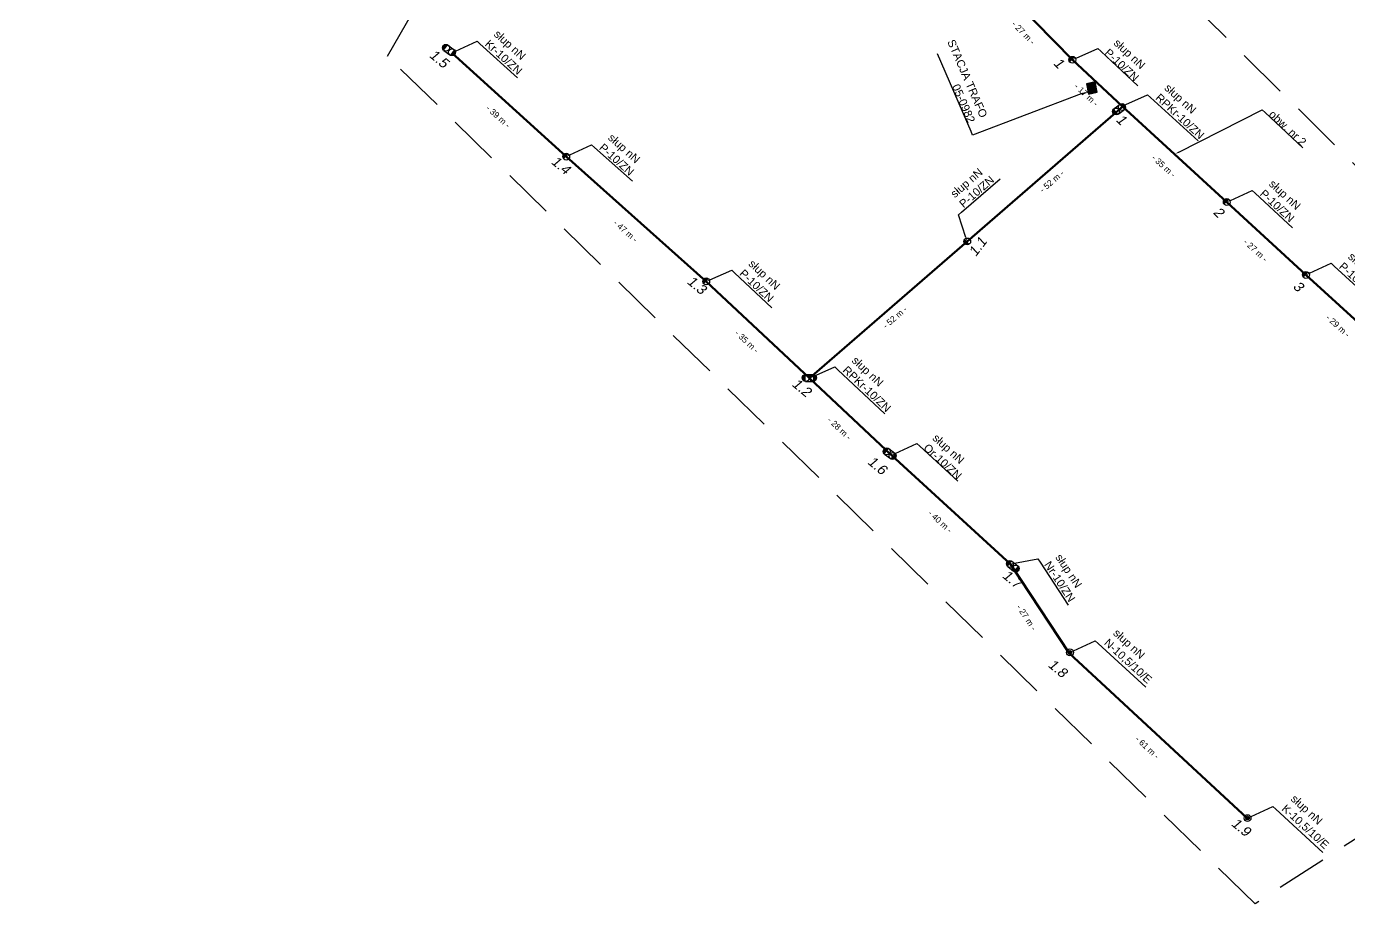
# Model space of a CAD drawing. Header units: millimetres. Extents: x 7530081 to 7533485, y 5764674 to 5768549.
# Drawn here: x 7531351.2 to 7531681.6, y 5766859.5 to 5767082.9 of the extents above; entities that cross this region are included whole.
import ezdxf
from ezdxf import colors
from ezdxf.entities.mleader import LeaderData, LeaderLine
from ezdxf.math import Vec2, Vec3

# ---------------------------------------------------------------- set-up
doc = ezdxf.new("R2010")
doc.units = ezdxf.units.MM
doc.linetypes.add('Celestynow_test|1_3', pattern=[1, 0.5, -0.5])
doc.linetypes.add('DASHED', pattern=[19.05, 12.7, -6.35])
for name, color, linetype, lineweight in [('!SN', 6, 'Celestynow_test|1_3', 70), ('!TELE', 3, 'Continuous', 50), ('!wymiary', 7, 'Continuous', 25), ('_numery', 7, 'Continuous', 40)]:
    doc.layers.add(name, color=color, linetype=linetype, lineweight=lineweight)
for name, color, linetype in [('!trafo', 6, 'DASHED'), ('_arkusze model', 7, 'Continuous'), ('_MM LINIA Sn', 40, 'Continuous'), ('_MM opisy', 7, 'Continuous'), ('_MM slupy', 5, 'Continuous'), ('_mm trafo', 3, 'Continuous')]:
    doc.layers.add(name, color=color, linetype=linetype)
doc.layers.get('_arkusze model').off()
doc.styles.get("Standard").update_dxf_attribs({"font": 'ARIAL.TTF'})
doc.dimstyles.new('opis linie', dxfattribs={"dimtxt": 1.5, "dimasz": 0.18, "dimexe": 0.18, "dimexo": 0.0625, "dimgap": 2.5, "dimtad": 4, "dimdec": 0, "dimzin": 0, "dimdsep": 46, "dimtxsty": 'Standard', "dimcen": 0.09, "dimse1": 1, "dimse2": 1, "dimsd1": 1, "dimsd2": 1, "dimclrt": 256, "dimadec": 0, "dimazin": 0, "dimtfac": 1, "dimtdec": 0, "dimtofl": 0, "dimtmove": 0, "dimatfit": 3, "dimfxl": 1, "dimtfill": 1, "dimtolj": 1, "dimtzin": 0, "dimarcsym": 0})

# ---------------------------------------------------------------- blocks, each defined once
blk = doc.blocks.new('R')
at = {"layer": '_MM slupy', "transparency": 33554687}
h = blk.add_hatch(color=256, dxfattribs=at)
h.dxf.hatch_style = 1
h.paths.add_polyline_path([(-0.93, -0.86), (-0.93, 0.86, 1)])
h = blk.add_hatch(color=256, dxfattribs=at)
h.dxf.hatch_style = 1
h.paths.add_polyline_path([(0.93, 0.86), (0.93, -0.86, 1)])
at = {"layer": '_MM slupy'}
for points in [[(-0.93, 0.86), (0.93, 0.86)], [(-0.93, -0.86), (0.93, -0.86)]]:
    blk.add_lwpolyline(points, dxfattribs=at)
for centre in [(-0.93, 0), (0.93, 0)]:
    blk.add_circle(centre, 0.857, dxfattribs=at)
blk = doc.blocks.new('E')
at = {"layer": '_MM slupy'}
h = blk.add_hatch(color=256, dxfattribs=at)
h.dxf.hatch_style = 1
h.paths.add_polyline_path([(0.27, 0.37, 1), (-0.27, -0.37, 1)])
for radius in [0.857, 0.457]:
    blk.add_circle((0, 0), radius, dxfattribs=at)
blk = doc.blocks.new('*D435')
at = {"layer": '!wymiary', "insert": (7531607.41, 5767044.24), "char_height": 1.5, "attachment_point": 5, "rotation": 40.9389, "bg_fill": 3, "box_fill_scale": 1.1, "bg_fill_color": 9, "bg_fill_true_color": 13158600, "bg_fill_transparency": 0}
blk.add_mtext('\\A1;- 52 m -', dxfattribs=at)
blk = doc.blocks.new('*D436')
at = {"layer": '!wymiary', "insert": (7531568.21, 5767010.25), "char_height": 1.5, "attachment_point": 5, "rotation": 40.9224, "bg_fill": 3, "box_fill_scale": 1.1, "bg_fill_color": 9, "bg_fill_true_color": 13158600, "bg_fill_transparency": 0}
blk.add_mtext('\\A1;- 52 m -', dxfattribs=at)
blk = doc.blocks.new('*D437')
at = {"layer": '!wymiary', "insert": (7531469.08, 5767060.43), "char_height": 1.5, "attachment_point": 5, "rotation": 317.7585, "bg_fill": 3, "box_fill_scale": 1.1, "bg_fill_color": 9, "bg_fill_true_color": 13158600, "bg_fill_transparency": 0}
blk.add_mtext('\\A1;- 39 m -', dxfattribs=at)
blk = doc.blocks.new('*D438')
at = {"layer": '!wymiary', "insert": (7531500.91, 5767031.84), "char_height": 1.5, "attachment_point": 5, "rotation": 318.2873, "bg_fill": 3, "box_fill_scale": 1.1, "bg_fill_color": 9, "bg_fill_true_color": 13158600, "bg_fill_transparency": 0}
blk.add_mtext('\\A1;- 47 m -', dxfattribs=at)
blk = doc.blocks.new('*D439')
at = {"layer": '!wymiary', "insert": (7531531.21, 5767004.22), "char_height": 1.5, "attachment_point": 5, "rotation": 316.8443, "bg_fill": 3, "box_fill_scale": 1.1, "bg_fill_color": 9, "bg_fill_true_color": 13158600, "bg_fill_transparency": 0}
blk.add_mtext('\\A1;- 35 m -', dxfattribs=at)
blk = doc.blocks.new('*D440')
at = {"layer": '!wymiary', "insert": (7531554.34, 5766982.51), "char_height": 1.5, "attachment_point": 5, "rotation": 316.7833, "bg_fill": 3, "box_fill_scale": 1.1, "bg_fill_color": 9, "bg_fill_true_color": 13158600, "bg_fill_transparency": 0}
blk.add_mtext('\\A1;- 28 m -', dxfattribs=at)
blk = doc.blocks.new('*D441')
at = {"layer": '!wymiary', "insert": (7531579.49916, 5766959.2553), "char_height": 1.5, "attachment_point": 5, "rotation": 317.5790667, "bg_fill": 3, "box_fill_scale": 1.1, "bg_fill_color": 9, "bg_fill_true_color": 13158600, "bg_fill_transparency": 0}
blk.add_mtext('\\A1;- 40 m -', dxfattribs=at)
blk = doc.blocks.new('*D442')
at = {"layer": '!wymiary', "insert": (7531601.09, 5766935.29), "char_height": 1.5, "attachment_point": 5, "rotation": 303.4422, "bg_fill": 3, "box_fill_scale": 1.1, "bg_fill_color": 9, "bg_fill_true_color": 13158600, "bg_fill_transparency": 0}
blk.add_mtext('\\A1;- 27 m -', dxfattribs=at)
blk = doc.blocks.new('*D443')
at = {"layer": '!wymiary', "insert": (7531631.27, 5766902.8), "char_height": 1.5, "attachment_point": 5, "rotation": 317.1282, "bg_fill": 3, "box_fill_scale": 1.1, "bg_fill_color": 9, "bg_fill_true_color": 13158600, "bg_fill_transparency": 0}
blk.add_mtext('\\A1;- 61 m -', dxfattribs=at)
blk = doc.blocks.new('*D474')
at = {"layer": '!wymiary', "insert": (7531600.33, 5767081.37), "char_height": 1.5, "attachment_point": 5, "rotation": 314.4558, "bg_fill": 3, "box_fill_scale": 1.1, "bg_fill_color": 9, "bg_fill_true_color": 13158600, "bg_fill_transparency": 0}
blk.add_mtext('\\A1;- 27 m -', dxfattribs=at)
blk = doc.blocks.new('*D475')
at = {"layer": '!wymiary', "insert": (7531616.05, 5767065.88), "char_height": 1.5, "attachment_point": 5, "rotation": 316.9488, "bg_fill": 3, "box_fill_scale": 1.1, "bg_fill_color": 9, "bg_fill_true_color": 13158600, "bg_fill_transparency": 0}
blk.add_mtext('\\A1;- 17 m -', dxfattribs=at)
blk = doc.blocks.new('*D476')
at = {"layer": '!wymiary', "insert": (7531635.36, 5767048.07), "char_height": 1.5, "attachment_point": 5, "rotation": 317.5402, "bg_fill": 3, "box_fill_scale": 1.1, "bg_fill_color": 9, "bg_fill_true_color": 13158600, "bg_fill_transparency": 0}
blk.add_mtext('\\A1;- 35 m -', dxfattribs=at)
blk = doc.blocks.new('*D477')
at = {"layer": '!wymiary', "insert": (7531658.31, 5767027.03), "char_height": 1.5, "attachment_point": 5, "rotation": 317.3364, "bg_fill": 3, "box_fill_scale": 1.1, "bg_fill_color": 9, "bg_fill_true_color": 13158600, "bg_fill_transparency": 0}
blk.add_mtext('\\A1;- 27 m -', dxfattribs=at)
blk = doc.blocks.new('*D478')
at = {"layer": '!wymiary', "insert": (7531678.91, 5767008.11), "char_height": 1.5, "attachment_point": 5, "rotation": 317.5988, "bg_fill": 3, "box_fill_scale": 1.1, "bg_fill_color": 9, "bg_fill_true_color": 13158600, "bg_fill_transparency": 0}
blk.add_mtext('\\A1;- 29 m -', dxfattribs=at)
blk = doc.blocks.new('ZN')
at = {"layer": '_MM slupy', "transparency": 33554687}
h = blk.add_hatch(color=256, dxfattribs=at)
h.dxf.hatch_style = 1
h.paths.add_polyline_path([(0, -0.86), (0, 0.86, 1)])
at = {"layer": '_MM slupy'}
blk.add_circle((0, 0), 0.857, dxfattribs=at)
blk = doc.blocks.new('trafo')
at = {"layer": '_mm trafo'}
h = blk.add_hatch(color=256, dxfattribs=at)
h.dxf.hatch_style = 1
h.paths.add_polyline_path([(-1.15, 1.02), (-0.52, -1.51), (1.64, -0.96), (1.01, 1.59)])
at = {"layer": '_MM LINIA Sn', "color": 2, "lineweight": 60}
for p, q in [((0.58, 0.02), (-0.43, 0.9)), ((-0.32, -0.23), (0.58, 0.02)), ((0.58, -0.92), (-0.32, -0.23)), ((0.55, -0.72), (0.41, -0.9)), ((0.41, -0.9), (0.58, -0.92)), ((0.58, -0.92), (0.55, -0.72))]:
    blk.add_line(p, q, dxfattribs=at)
at = {"layer": '_mm trafo', "flags": 128}
blk.add_lwpolyline([(-0.52, -1.52), (1.64, -0.96), (0.98, 1.58), (-1.17, 0.99), (-0.52, -1.52)], close=True, dxfattribs=at)

msp = doc.modelspace()

# ---------------------------------------------------------------- linework, layer by layer
at = {"layer": '!TELE'}
msp.add_lwpolyline([(7531326.49, 5767339.07), (7531361.4, 5767309.33), (7531396.98, 5767279.58), (7531433.1, 5767248.34), (7531471.18, 5767216.88), (7531499.44, 5767193.57), (7531519.29, 5767172.62), (7531538.68, 5767151.48), (7531562.84, 5767126.27), (7531580.2, 5767107.47), (7531593.81, 5767093.73), (7531612.56, 5767074.62), (7531625.01, 5767062.99), (7531651.14, 5767039.08), (7531670.91, 5767020.86), (7531692.33, 5767001.3), (7531711.66, 5766983.38), (7531737.55, 5766954.22), (7531772.66, 5766914.44), (7531807.76, 5766876.71), (7531842.34, 5766839.53)], dxfattribs=at)
at = {"layer": '!trafo', "color": 3}
msp.add_lwpolyline([(7531359.21, 5767270.36), (7531391.93, 5767309.53), (7531493.91, 5767217.45), (7531573.04, 5767288.36), (7531596.07, 5767257.51), (7531518.35, 5767199.62), (7531614.79, 5767115.86), (7532146.11, 5766591.33), (7532084.98, 5766546.12), (7531739.21, 5766915.92), (7531658.18, 5766863.73), (7531441.45, 5767075.49), (7531495.29, 5767169.21), (7531403.55, 5767094.13), (7531379.71, 5767119.17), (7531426.38, 5767230.11), (7531359.21, 5767270.36)], dxfattribs=at)

# ---------------------------------------------------------------- block references
at = {"layer": '_MM slupy'}
for p, rotation in [((7531486.07, 5767050.42), 318.287295294598), ((7531651.14, 5767039.08), 317.3363840195332), ((7531586.27, 5767029.23), 40.92236526549082), ((7531670.91, 5767020.86), 317.5987569429941), ((7531521.06, 5767019.24), 316.8443240459563)]:
    msp.add_blockref('ZN', p, dxfattribs=dict(at, rotation=rotation))

# ---------------------------------------------------------------- next in the draw order: leaders
at = {"layer": '_MM opisy'}
ml = msp.add_multileader_mtext('Standard', dxfattribs=at)
ml.set_content('\\pxql;słup nN\\PRPKr-10/ZN', color=256)
ml.set_leader_properties()
ml.build(insert=Vec2(0, 0))
ml.multileader.update_dxf_attribs({"has_text_frame": 1, "text_left_attachment_type": 5, "text_right_attachment_type": 5, "dogleg_length": 1, "arrow_head_size": 1})
ctx = ml.context
ctx.base_point, ctx.char_height, ctx.arrow_head_size, ctx.landing_gap_size, ctx.plane_origin, ctx.plane_x_axis, ctx.plane_y_axis = Vec3(7531632.07, 5767065.21), 2, 1, 1, Vec3(7531625.32, 5767060.78), Vec3(0.737752, -0.675072), Vec3(0.675072, 0.737752)
ctx.left_attachment, ctx.right_attachment = 5, 5
notes = []
notes.append((ctx, [(0, (1, 1, 0), (7531631.33, 5767065.89), (0.737752, -0.675072), 1, [(0, [(7531625.01, 5767062.99), (7531631.33, 5767065.89)], 0, [])])]))
ctx.mtext.insert, ctx.mtext.text_direction, ctx.mtext.rotation, ctx.mtext.flow_direction = Vec3(7531636.73, 5767068.82), Vec3(0.737752, -0.675072), 5.542123, 5
ctx.mtext.has_bg_fill, ctx.mtext.bg_color, ctx.mtext.bg_scale_factor, ctx.mtext.bg_transparency, ctx.mtext.use_window_bg_color = 1, -1023410175, 1, 0, 1
ml = msp.add_multileader_mtext('Standard', dxfattribs=at)
ml.set_content('\\pxql;słup nN\\PP-10/ZN', color=256)
ml.set_leader_properties()
ml.build(insert=Vec2(0, 0))
ml.multileader.update_dxf_attribs({"has_text_frame": 1, "text_left_attachment_type": 5, "text_right_attachment_type": 5, "dogleg_length": 1, "arrow_head_size": 1})
ctx = ml.context
ctx.base_point, ctx.char_height, ctx.arrow_head_size, ctx.landing_gap_size, ctx.plane_origin, ctx.plane_x_axis, ctx.plane_y_axis = Vec3(7531658.21, 5767041.28), 2, 1, 1, Vec3(7531651.44, 5767036.87), Vec3(0.735345, -0.677693), Vec3(0.677693, 0.735345)
ctx.left_attachment, ctx.right_attachment = 5, 5
notes.append((ctx, [(0, (1, 1, 0), (7531657.47, 5767041.95), (0.735345, -0.677693), 1, [(0, [(7531651.14, 5767039.08), (7531657.47, 5767041.95)], 0, [])])]))
ctx.mtext.insert, ctx.mtext.text_direction, ctx.mtext.rotation, ctx.mtext.flow_direction = Vec3(7531662.85, 5767044.84), Vec3(0.735345, -0.677693), 5.538565, 5
ctx.mtext.has_bg_fill, ctx.mtext.bg_color, ctx.mtext.bg_scale_factor, ctx.mtext.bg_transparency, ctx.mtext.use_window_bg_color = 1, -1023410175, 1, 0, 1
ml = msp.add_multileader_mtext('Standard', dxfattribs=at)
ml.set_content('\\pxql;słup nN\\PP-10/ZN', color=256)
ml.set_leader_properties()
ml.build(insert=Vec2(0, 0))
ml.multileader.update_dxf_attribs({"has_text_frame": 1, "text_left_attachment_type": 5, "text_right_attachment_type": 5, "dogleg_length": 1, "arrow_head_size": 1})
ctx = ml.context
ctx.base_point, ctx.char_height, ctx.arrow_head_size, ctx.landing_gap_size, ctx.plane_origin, ctx.plane_x_axis, ctx.plane_y_axis = Vec3(7531677.97, 5767023.09), 2, 1, 1, Vec3(7531671.22, 5767018.65), Vec3(0.738441, -0.674318), Vec3(0.674318, 0.738441)
ctx.left_attachment, ctx.right_attachment = 5, 5
notes.append((ctx, [(0, (1, 1, 0), (7531677.23, 5767023.76), (0.738441, -0.674318), 1, [(0, [(7531670.91, 5767020.86), (7531677.23, 5767023.76)], 0, [])])]))
ctx.mtext.insert, ctx.mtext.text_direction, ctx.mtext.rotation, ctx.mtext.flow_direction = Vec3(7531682.6, 5767026.67), Vec3(0.738441, -0.674318), 5.543144, 5
ctx.mtext.has_bg_fill, ctx.mtext.bg_color, ctx.mtext.bg_scale_factor, ctx.mtext.bg_transparency, ctx.mtext.use_window_bg_color = 1, -1023410175, 1, 0, 1
for ctx, leaders in notes:
    for number, flags, end, landing, length, lines in leaders:
        leader = LeaderData()
        leader.index, (leader.has_last_leader_line, leader.has_dogleg_vector, leader.attachment_direction) = number, flags
        leader.last_leader_point, leader.dogleg_vector, leader.dogleg_length = Vec3(end), Vec3(landing), length
        for number, points, colour, breaks in lines:
            line = LeaderLine()
            line.index, line.vertices, line.color, line.breaks = number, Vec3.list(points), colors.encode_raw_color(colour), breaks
            leader.lines.append(line)
        ctx.leaders.append(leader)

# ---------------------------------------------------------------- next in the draw order: linework, layer by layer
at = {"layer": '!TELE', "color": 5}
for points in [[(7531457.48, 5767076.39), (7531486.07, 5767050.42), (7531521.06, 5767019.24), (7531546.85, 5766995.06), (7531567.33, 5766975.81), (7531597.08, 5766948.63), (7531611.78, 5766926.37), (7531656.21, 5766885.12)], [(7531546.85, 5766995.06), (7531586.27, 5767029.23), (7531625.25, 5767063.05)]]:
    msp.add_lwpolyline(points, dxfattribs=at)

# ---------------------------------------------------------------- next in the draw order: block references
at = {"layer": '!SN', "rotation": 36.09828396812865}
msp.add_blockref('R', (7531624.21, 5767062.26), dxfattribs=at)

# ---------------------------------------------------------------- next in the draw order: dimensions: what is measured, and where the dimension line sits
at = {"layer": '!wymiary'}
dim = msp.add_aligned_dim(p1=(7531593.81, 5767093.73), p2=(7531612.56, 5767074.62), distance=-0.75, dimstyle='opis linie', override={"dimpost": '- <> m -'}, dxfattribs=at)
dim.commit()
dim.dimension.update_dxf_attribs({"geometry": '*D474', "text_midpoint": (7531600.33, 5767081.37)})

# ---------------------------------------------------------------- next in the draw order: leaders
at = {"layer": '_MM opisy'}
ml = msp.add_multileader_mtext('Standard', dxfattribs=at)
ml.set_content('\\pxql;słup nN\\PKr-10/ZN', color=256)
ml.set_leader_properties()
ml.build(insert=Vec2(0, 0))
ml.multileader.update_dxf_attribs({"has_text_frame": 1, "text_left_attachment_type": 5, "text_right_attachment_type": 5, "dogleg_length": 1, "arrow_head_size": 1})
ctx = ml.context
ctx.base_point, ctx.char_height, ctx.arrow_head_size, ctx.landing_gap_size, ctx.plane_origin, ctx.plane_x_axis, ctx.plane_y_axis = Vec3(7531464.53, 5767078.64), 2, 1, 1, Vec3(7531457.8, 5767074.18), Vec3(0.740318, -0.672257), Vec3(0.672257, 0.740318)
ctx.left_attachment, ctx.right_attachment = 5, 5
notes = []
notes.append((ctx, [(0, (1, 1, 0), (7531463.79, 5767079.31), (0.740318, -0.672257), 1, [(0, [(7531457.48, 5767076.39), (7531463.79, 5767079.31)], 0, [])])]))
ctx.mtext.insert, ctx.mtext.text_direction, ctx.mtext.rotation, ctx.mtext.flow_direction = Vec3(7531469.17, 5767082.26), Vec3(0.740318, -0.672257), 5.545933, 5
ctx.mtext.has_bg_fill, ctx.mtext.bg_color, ctx.mtext.bg_scale_factor, ctx.mtext.bg_transparency, ctx.mtext.use_window_bg_color = 1, -1023410175, 1, 0, 1
ml = msp.add_multileader_mtext('Standard', dxfattribs=at)
ml.set_content('\\pxql;słup nN\\PP-10/ZN', color=256)
ml.set_leader_properties()
ml.build(insert=Vec2(0, 0))
ml.multileader.update_dxf_attribs({"has_text_frame": 1, "text_left_attachment_type": 5, "text_right_attachment_type": 5, "dogleg_length": 1, "arrow_head_size": 1})
ctx = ml.context
ctx.base_point, ctx.char_height, ctx.arrow_head_size, ctx.landing_gap_size, ctx.plane_origin, ctx.plane_x_axis, ctx.plane_y_axis = Vec3(7531493.11, 5767052.74), 2, 1, 1, Vec3(7531486.41, 5767048.22), Vec3(0.746491, -0.665396), Vec3(0.665396, 0.746491)
ctx.left_attachment, ctx.right_attachment = 5, 5
notes.append((ctx, [(0, (1, 1, 0), (7531492.36, 5767053.4), (0.746491, -0.665396), 1, [(0, [(7531486.07, 5767050.42), (7531492.36, 5767053.4)], 0, [])])]))
ctx.mtext.insert, ctx.mtext.text_direction, ctx.mtext.rotation, ctx.mtext.flow_direction = Vec3(7531497.69, 5767056.38), Vec3(0.746491, -0.665396), 5.555161, 5
ctx.mtext.has_bg_fill, ctx.mtext.bg_color, ctx.mtext.bg_scale_factor, ctx.mtext.bg_transparency, ctx.mtext.use_window_bg_color = 1, -1023410175, 1, 0, 1
ml = msp.add_multileader_mtext('Standard', dxfattribs=at)
ml.set_content('\\pxql;słup nN\\PP-10/ZN', color=256)
ml.set_leader_properties()
ml.build(insert=Vec2(0, 0))
ml.multileader.update_dxf_attribs({"has_text_frame": 1, "text_left_attachment_type": 5, "text_right_attachment_type": 5, "dogleg_length": 1, "arrow_head_size": 1})
ctx = ml.context
ctx.base_point, ctx.char_height, ctx.arrow_head_size, ctx.landing_gap_size, ctx.plane_origin, ctx.plane_x_axis, ctx.plane_y_axis = Vec3(7531584.88, 5767036.51), 2, 1, 1, Vec3(7531588.5, 5767029.29), Vec3(0.755598, 0.655036), Vec3(-0.655036, 0.755598)
ctx.left_attachment, ctx.right_attachment = 5, 5
notes.append((ctx, [(0, (1, 1, 0), (7531584.12, 5767035.85), (0.755598, 0.655036), 1, [(0, [(7531586.27, 5767029.23), (7531584.12, 5767035.85)], 0, [])])]))
ctx.mtext.insert, ctx.mtext.text_direction, ctx.mtext.rotation, ctx.mtext.flow_direction = Vec3(7531581.86, 5767041.52), Vec3(0.755598, 0.655036), 0.71423, 5
ctx.mtext.has_bg_fill, ctx.mtext.bg_color, ctx.mtext.bg_scale_factor, ctx.mtext.bg_transparency, ctx.mtext.use_window_bg_color = 1, -1023410175, 1, 0, 1
ml = msp.add_multileader_mtext('Standard', dxfattribs=at)
ml.set_content('\\pxql;słup nN\\PP-10/ZN', color=256)
ml.set_leader_properties()
ml.build(insert=Vec2(0, 0))
ml.multileader.update_dxf_attribs({"has_text_frame": 1, "text_left_attachment_type": 5, "text_right_attachment_type": 5, "dogleg_length": 1, "arrow_head_size": 1})
ctx = ml.context
ctx.base_point, ctx.char_height, ctx.arrow_head_size, ctx.landing_gap_size, ctx.plane_origin, ctx.plane_x_axis, ctx.plane_y_axis = Vec3(7531528.15, 5767021.37), 2, 1, 1, Vec3(7531521.35, 5767017.02), Vec3(0.729498, -0.683983), Vec3(0.683983, 0.729498)
ctx.left_attachment, ctx.right_attachment = 5, 5
notes.append((ctx, [(0, (1, 1, 0), (7531527.42, 5767022.06), (0.729498, -0.683983), 1, [(0, [(7531521.06, 5767019.24), (7531527.42, 5767022.06)], 0, [])])]))
ctx.mtext.insert, ctx.mtext.text_direction, ctx.mtext.rotation, ctx.mtext.flow_direction = Vec3(7531532.83, 5767024.89), Vec3(0.729498, -0.683983), 5.529977, 5
ctx.mtext.has_bg_fill, ctx.mtext.bg_color, ctx.mtext.bg_scale_factor, ctx.mtext.bg_transparency, ctx.mtext.use_window_bg_color = 1, -1023410175, 1, 0, 1
ml = msp.add_multileader_mtext('Standard', dxfattribs=at)
ml.set_content('\\pxql;słup nN\\PRPKr-10/ZN', color=256)
ml.set_leader_properties()
ml.build(insert=Vec2(0, 0))
ml.multileader.update_dxf_attribs({"has_text_frame": 1, "text_left_attachment_type": 5, "text_right_attachment_type": 5, "dogleg_length": 1, "arrow_head_size": 1})
ctx = ml.context
ctx.base_point, ctx.char_height, ctx.arrow_head_size, ctx.landing_gap_size, ctx.plane_origin, ctx.plane_x_axis, ctx.plane_y_axis = Vec3(7531553.94, 5766997.19), 2, 1, 1, Vec3(7531547.13, 5766992.85), Vec3(0.728769, -0.68476), Vec3(0.68476, 0.728769)
ctx.left_attachment, ctx.right_attachment = 5, 5
notes.append((ctx, [(0, (1, 1, 0), (7531553.21, 5766997.87), (0.728769, -0.68476), 1, [(0, [(7531546.85, 5766995.06), (7531553.21, 5766997.87)], 0, [])])]))
ctx.mtext.insert, ctx.mtext.text_direction, ctx.mtext.rotation, ctx.mtext.flow_direction = Vec3(7531558.64, 5767000.73), Vec3(0.728769, -0.68476), 5.528911, 5
ctx.mtext.has_bg_fill, ctx.mtext.bg_color, ctx.mtext.bg_scale_factor, ctx.mtext.bg_transparency, ctx.mtext.use_window_bg_color = 1, -1023410175, 1, 0, 1
ml = msp.add_multileader_mtext('Standard', dxfattribs=at)
ml.set_content('\\pxql;słup nN\\PNr-10/ZN', color=256)
ml.set_leader_properties()
ml.build(insert=Vec2(0, 0))
ml.multileader.update_dxf_attribs({"has_text_frame": 1, "text_left_attachment_type": 5, "text_right_attachment_type": 5, "dogleg_length": 1, "arrow_head_size": 1})
ctx = ml.context
ctx.base_point, ctx.char_height, ctx.arrow_head_size, ctx.landing_gap_size, ctx.plane_origin, ctx.plane_x_axis, ctx.plane_y_axis = Vec3(7531604.47, 5766949.06), 2, 1, 1, Vec3(7531596.84, 5766946.41), Vec3(0.551096, -0.834442), Vec3(0.834442, 0.551096)
ctx.left_attachment, ctx.right_attachment = 5, 5
notes.append((ctx, [(0, (1, 1, 0), (7531603.92, 5766949.9), (0.551096, -0.834442), 1, [(0, [(7531597.08, 5766948.63), (7531603.92, 5766949.9)], 0, [])])]))
ctx.mtext.insert, ctx.mtext.text_direction, ctx.mtext.rotation, ctx.mtext.flow_direction = Vec3(7531609.86, 5766951.43), Vec3(0.551096, -0.834442), 5.296066, 5
ctx.mtext.has_bg_fill, ctx.mtext.bg_color, ctx.mtext.bg_scale_factor, ctx.mtext.bg_transparency, ctx.mtext.use_window_bg_color = 1, -1023410175, 1, 0, 1
ml = msp.add_multileader_mtext('Standard', dxfattribs=at)
ml.set_content('\\pxql;słup nN\\PN-10,5/10/E', color=256)
ml.set_leader_properties()
ml.build(insert=Vec2(0, 0))
ml.multileader.update_dxf_attribs({"has_text_frame": 1, "text_left_attachment_type": 5, "text_right_attachment_type": 5, "dogleg_length": 1, "arrow_head_size": 1})
ctx = ml.context
ctx.base_point, ctx.char_height, ctx.arrow_head_size, ctx.landing_gap_size, ctx.plane_origin, ctx.plane_x_axis, ctx.plane_y_axis = Vec3(7531619.02, 5766928.76), 2, 1, 1, Vec3(7531612.25, 5766924.34), Vec3(0.736328, -0.676625), Vec3(0.676625, 0.736328)
ctx.left_attachment, ctx.right_attachment = 5, 5
notes.append((ctx, [(0, (1, 1, 0), (7531618.28, 5766929.43), (0.736328, -0.676625), 1, [(0, [(7531611.95, 5766926.55), (7531618.28, 5766929.43)], 0, [])])]))
ctx.mtext.insert, ctx.mtext.text_direction, ctx.mtext.rotation, ctx.mtext.flow_direction = Vec3(7531623.92, 5766932.62), Vec3(0.736328, -0.676625), 5.540016, 5
ctx.mtext.has_bg_fill, ctx.mtext.bg_color, ctx.mtext.bg_scale_factor, ctx.mtext.bg_transparency, ctx.mtext.use_window_bg_color = 1, -1023410175, 1, 0, 1
ml = msp.add_multileader_mtext('Standard', dxfattribs=at)
ml.set_content('\\pxql;słup nN\\PK-10,5/10/E', color=256)
ml.set_leader_properties()
ml.build(insert=Vec2(0, 0))
ml.multileader.update_dxf_attribs({"has_text_frame": 1, "text_left_attachment_type": 5, "text_right_attachment_type": 5, "dogleg_length": 1, "arrow_head_size": 1})
ctx = ml.context
ctx.base_point, ctx.char_height, ctx.arrow_head_size, ctx.landing_gap_size, ctx.plane_origin, ctx.plane_x_axis, ctx.plane_y_axis = Vec3(7531663.39, 5766887.34), 2, 1, 1, Vec3(7531656.63, 5766882.93), Vec3(0.736328, -0.676625), Vec3(0.676625, 0.736328)
ctx.left_attachment, ctx.right_attachment = 5, 5
notes.append((ctx, [(0, (1, 1, 0), (7531662.65, 5766888.02), (0.736328, -0.676625), 1, [(0, [(7531656.32, 5766885.14), (7531662.65, 5766888.02)], 0, [])])]))
ctx.mtext.insert, ctx.mtext.text_direction, ctx.mtext.rotation, ctx.mtext.flow_direction = Vec3(7531668.3, 5766891.2), Vec3(0.736328, -0.676625), 5.540016, 5
ctx.mtext.has_bg_fill, ctx.mtext.bg_color, ctx.mtext.bg_scale_factor, ctx.mtext.bg_transparency, ctx.mtext.use_window_bg_color = 1, -1023410175, 1, 0, 1
for ctx, leaders in notes:
    for number, flags, end, landing, length, lines in leaders:
        leader = LeaderData()
        leader.index, (leader.has_last_leader_line, leader.has_dogleg_vector, leader.attachment_direction) = number, flags
        leader.last_leader_point, leader.dogleg_vector, leader.dogleg_length = Vec3(end), Vec3(landing), length
        for number, points, colour, breaks in lines:
            line = LeaderLine()
            line.index, line.vertices, line.color, line.breaks = number, Vec3.list(points), colors.encode_raw_color(colour), breaks
            leader.lines.append(line)
        ctx.leaders.append(leader)

# ---------------------------------------------------------------- next in the draw order: block references
at = {"layer": '!TELE'}
for p, rotation in [((7531456.78, 5767077.06), 323.6863545822552), ((7531597.66, 5766948.08), 321.8817236298125)]:
    msp.add_blockref('R', p, dxfattribs=dict(at, rotation=rotation))
msp.add_blockref('R', (7531546.83, 5766995.11), dxfattribs=at)
at = {"rotation": 317.4195092147061}
for p in [(7531611.95, 5766926.55), (7531656.32, 5766885.14)]:
    msp.add_blockref('E', p, dxfattribs=at)

# ---------------------------------------------------------------- next in the draw order: dimensions: what is measured, and where the dimension line sits
at = {"layer": '!wymiary'}
dim = msp.add_aligned_dim(p1=(7531625.25, 5767063.05), p2=(7531586.27, 5767029.23), distance=-0.75, dimstyle='opis linie', override={"dimpost": '- <> m -'}, dxfattribs=at)
dim.commit()
dim.dimension.update_dxf_attribs({"geometry": '*D435', "text_midpoint": (7531607.41, 5767044.24)})

# ---------------------------------------------------------------- next in the draw order: dimensions: what is measured, and where the dimension line sits
for p1, p2, picture, middle in [((7531457.48, 5767076.39), (7531486.07, 5767050.42), '*D437', (7531469.08, 5767060.43)), ((7531612.56, 5767074.62), (7531625.01, 5767062.99), '*D475', (7531616.05, 5767065.88)), ((7531586.27, 5767029.23), (7531546.85, 5766995.06), '*D436', (7531568.21, 5767010.25))]:
    dim = msp.add_aligned_dim(p1=p1, p2=p2, distance=-0.75, dimstyle='opis linie', override={"dimpost": '- <> m -'}, dxfattribs=at)
    dim.commit()
    dim.dimension.update_dxf_attribs({"geometry": picture, "text_midpoint": middle})

# ---------------------------------------------------------------- next in the draw order: block references
at = {"layer": '_MM slupy', "rotation": 316.9488143399242}
msp.add_blockref('ZN', (7531612.56, 5767074.62), dxfattribs=at)

# ---------------------------------------------------------------- next in the draw order: texts
at = {"layer": '_numery', "oblique": 10}
for s, rotation, p in [('1.5', 320.1807, (7531451.67, 5767075.47)), ('1.1', 52.6347, (7531588.39, 5767025.26))]:
    msp.add_text(s, height=2.5, rotation=rotation, dxfattribs=at).set_placement(p)

# ---------------------------------------------------------------- next in the draw order: dimensions: what is measured, and where the dimension line sits
at = {"layer": '!wymiary'}
for p1, p2, picture, middle in [((7531625.01, 5767062.99), (7531651.14, 5767039.08), '*D476', (7531635.36, 5767048.07)), ((7531486.07, 5767050.42), (7531521.06, 5767019.24), '*D438', (7531500.91, 5767031.84))]:
    dim = msp.add_aligned_dim(p1=p1, p2=p2, distance=-0.75, dimstyle='opis linie', override={"dimpost": '- <> m -'}, dxfattribs=at)
    dim.commit()
    dim.dimension.update_dxf_attribs({"geometry": picture, "text_midpoint": middle})

# ---------------------------------------------------------------- next in the draw order: texts
at = {"layer": '_numery', "oblique": 10}
for s, rotation, p in [('1', 314.9841, (7531623.28, 5767059.47)), ('1.4', 320.1807, (7531482.11, 5767048.87))]:
    msp.add_text(s, height=2.5, rotation=rotation, dxfattribs=at).set_placement(p)

# ---------------------------------------------------------------- next in the draw order: dimensions: what is measured, and where the dimension line sits
at = {"layer": '!wymiary'}
for p1, p2, picture, middle in [((7531651.14, 5767039.08), (7531670.91, 5767020.86), '*D477', (7531658.31, 5767027.03)), ((7531521.06, 5767019.24), (7531546.85, 5766995.06), '*D439', (7531531.21, 5767004.22))]:
    dim = msp.add_aligned_dim(p1=p1, p2=p2, distance=-0.75, dimstyle='opis linie', override={"dimpost": '- <> m -'}, dxfattribs=at)
    dim.commit()
    dim.dimension.update_dxf_attribs({"geometry": picture, "text_midpoint": middle})

# ---------------------------------------------------------------- next in the draw order: leaders
at = {"layer": '_MM opisy'}
ml = msp.add_multileader_mtext('Standard', dxfattribs=at)
ml.set_content('\\pxql;słup nN\\PP-10/ZN', color=256)
ml.set_leader_properties()
ml.build(insert=Vec2(0, 0))
ml.multileader.update_dxf_attribs({"has_text_frame": 1, "text_left_attachment_type": 5, "text_right_attachment_type": 5, "dogleg_length": 1, "arrow_head_size": 1})
ctx = ml.context
ctx.base_point, ctx.char_height, ctx.arrow_head_size, ctx.landing_gap_size, ctx.plane_origin, ctx.plane_x_axis, ctx.plane_y_axis = Vec3(7531619.64, 5767076.77), 2, 1, 1, Vec3(7531612.84, 5767072.41), Vec3(0.730744, -0.682651), Vec3(0.682651, 0.730744)
ctx.left_attachment, ctx.right_attachment = 5, 5
notes = []
notes.append((ctx, [(0, (1, 1, 0), (7531618.91, 5767077.45), (0.730744, -0.682651), 1, [(0, [(7531612.56, 5767074.62), (7531618.91, 5767077.45)], 0, [])])]))
ctx.mtext.insert, ctx.mtext.text_direction, ctx.mtext.rotation, ctx.mtext.flow_direction = Vec3(7531624.06, 5767080.04), Vec3(0.730744, -0.682651), 5.5318, 5
ctx.mtext.has_bg_fill, ctx.mtext.bg_color, ctx.mtext.bg_scale_factor, ctx.mtext.bg_transparency, ctx.mtext.use_window_bg_color = 1, -1023410175, 1, 0, 1
at = {"layer": '_MM opisy', "color": 1}
ml = msp.add_multileader_mtext('Standard', dxfattribs=at)
ml.set_content('\\pxql;obw. nr 2', color=1)
ml.set_leader_properties()
ml.build(insert=Vec2(0, 0))
ml.multileader.update_dxf_attribs({"has_text_frame": 1, "text_left_attachment_type": 5, "text_right_attachment_type": 5, "dogleg_length": 1, "arrow_head_size": 1})
ctx = ml.context
ctx.base_point, ctx.char_height, ctx.arrow_head_size, ctx.landing_gap_size, ctx.plane_origin, ctx.plane_x_axis, ctx.plane_y_axis = Vec3(7531660.71, 5767061.41), 2, 1, 1, Vec3(7531638.51, 5767048.88), Vec3(0.730744, -0.682651), Vec3(0.682651, 0.730744)
ctx.left_attachment, ctx.right_attachment = 5, 5
notes.append((ctx, [(0, (1, 1, 0), (7531659.98, 5767062.09), (0.730744, -0.682651), 1, [(0, [(7531638.22, 5767051.09), (7531659.98, 5767062.09)], 0, [])])]))
ctx.mtext.insert, ctx.mtext.text_direction, ctx.mtext.rotation, ctx.mtext.flow_direction = Vec3(7531662.83, 5767062.22), Vec3(0.730744, -0.682651), 5.5318, 5
ctx.mtext.has_bg_fill, ctx.mtext.bg_color, ctx.mtext.bg_scale_factor, ctx.mtext.bg_transparency, ctx.mtext.use_window_bg_color = 1, -1023410175, 1, 0, 1
for ctx, leaders in notes:
    for number, flags, end, landing, length, lines in leaders:
        leader = LeaderData()
        leader.index, (leader.has_last_leader_line, leader.has_dogleg_vector, leader.attachment_direction) = number, flags
        leader.last_leader_point, leader.dogleg_vector, leader.dogleg_length = Vec3(end), Vec3(landing), length
        for number, points, colour, breaks in lines:
            line = LeaderLine()
            line.index, line.vertices, line.color, line.breaks = number, Vec3.list(points), colors.encode_raw_color(colour), breaks
            leader.lines.append(line)
        ctx.leaders.append(leader)

# ---------------------------------------------------------------- next in the draw order: block references
at = {"layer": '_arkusze model', "rotation": 357.3066721443946}
msp.add_blockref('trafo', (7531617.19, 5767067.56), dxfattribs=at)

# ---------------------------------------------------------------- next in the draw order: texts
at = {"layer": '_numery', "oblique": 10}
for s, rotation, p in [('2', 314.9841, (7531647.59, 5767036.34)), ('1.3', 320.1807, (7531516.07, 5767018.9))]:
    msp.add_text(s, height=2.5, rotation=rotation, dxfattribs=at).set_placement(p)

# ---------------------------------------------------------------- next in the draw order: dimensions: what is measured, and where the dimension line sits
at = {"layer": '!wymiary'}
for p1, p2, picture, middle in [((7531670.91, 5767020.86), (7531692.33, 5767001.3), '*D478', (7531678.91, 5767008.11)), ((7531546.85, 5766995.06), (7531567.33, 5766975.81), '*D440', (7531554.34, 5766982.51))]:
    dim = msp.add_aligned_dim(p1=p1, p2=p2, distance=-0.75, dimstyle='opis linie', override={"dimpost": '- <> m -'}, dxfattribs=at)
    dim.commit()
    dim.dimension.update_dxf_attribs({"geometry": picture, "text_midpoint": middle})

# ---------------------------------------------------------------- next in the draw order: texts
at = {"layer": '_numery', "oblique": 10}
for s, rotation, p in [('3', 314.9841, (7531667.49, 5767017.81)), ('1.2', 320.1807, (7531542.28, 5766993.3))]:
    msp.add_text(s, height=2.5, rotation=rotation, dxfattribs=at).set_placement(p)

# ---------------------------------------------------------------- next in the draw order: dimensions: what is measured, and where the dimension line sits
at = {"layer": '!wymiary'}
dim = msp.add_aligned_dim(p1=(7531567.33, 5766975.81), p2=(7531597.08, 5766948.63), distance=-0.75, dimstyle='opis linie', override={"dimpost": '- <> m -'}, dxfattribs=at)
dim.commit()
dim.dimension.update_dxf_attribs({"geometry": '*D441', "text_midpoint": (7531579.5, 5766959.26)})

# ---------------------------------------------------------------- next in the draw order: leaders
at = {"layer": '_mm trafo', "color": 3}
ml = msp.add_multileader_mtext('Standard', dxfattribs=at)
ml.set_content('STACJA TRAFO\\P05-0982', color=3)
ml.set_leader_properties()
ml.build(insert=Vec2(0, 0))
ml.multileader.update_dxf_attribs({"has_text_frame": 1, "text_left_attachment_type": 5, "text_right_attachment_type": 5, "dogleg_length": 1, "arrow_head_size": 1.5})
ctx = ml.context
ctx.base_point, ctx.char_height, ctx.arrow_head_size, ctx.plane_origin, ctx.plane_x_axis, ctx.plane_y_axis = Vec3(7531577.42, 5767079.41), 2, 1.5, Vec3(7531588.98, 5767051.79), Vec3(0.39714, -0.917758), Vec3(0.917758, 0.39714)
ctx.left_attachment, ctx.right_attachment, ctx.text_align_type, ctx.attachment_type = 5, 5, 2, 2
notes = []
notes.append((ctx, [(0, (1, 1, 0), (7531587.63, 5767055.82), (-0.39714, 0.917758), 1, [(0, [(7531616.19, 5767066.6)], 0, [])])]))
ctx.mtext.insert, ctx.mtext.text_direction, ctx.mtext.rotation, ctx.mtext.alignment, ctx.mtext.flow_direction = Vec3(7531591.4, 5767060.72), Vec3(0.39714, -0.917758), 5.120787, 3, 5
ctx.mtext.has_bg_fill, ctx.mtext.bg_color, ctx.mtext.bg_scale_factor, ctx.mtext.bg_transparency, ctx.mtext.use_window_bg_color = 1, -1073741824, 1, 0, 1
for ctx, leaders in notes:
    for number, flags, end, landing, length, lines in leaders:
        leader = LeaderData()
        leader.index, (leader.has_last_leader_line, leader.has_dogleg_vector, leader.attachment_direction) = number, flags
        leader.last_leader_point, leader.dogleg_vector, leader.dogleg_length = Vec3(end), Vec3(landing), length
        for number, points, colour, breaks in lines:
            line = LeaderLine()
            line.index, line.vertices, line.color, line.breaks = number, Vec3.list(points), colors.encode_raw_color(colour), breaks
            leader.lines.append(line)
        ctx.leaders.append(leader)

# ---------------------------------------------------------------- next in the draw order: texts
at = {"layer": '_numery', "oblique": 10}
msp.add_text('1', height=2.5, rotation=314.9841, dxfattribs=at).set_placement((7531607.66, 5767073.61))

# ---------------------------------------------------------------- next in the draw order: dimensions: what is measured, and where the dimension line sits
at = {"layer": '!wymiary'}
dim = msp.add_aligned_dim(p1=(7531597.08, 5766948.63), p2=(7531611.78, 5766926.37), distance=-0.75, dimstyle='opis linie', override={"dimpost": '- <> m -'}, dxfattribs=at)
dim.commit()
dim.dimension.update_dxf_attribs({"geometry": '*D442', "text_midpoint": (7531601.09, 5766935.29)})

# ---------------------------------------------------------------- next in the draw order: leaders
at = {"layer": '_MM opisy'}
ml = msp.add_multileader_mtext('Standard', dxfattribs=at)
ml.set_content('\\pxql;słup nN\\POr-10/ZN', color=256)
ml.set_leader_properties()
ml.build(insert=Vec2(0, 0))
ml.multileader.update_dxf_attribs({"has_text_frame": 1, "text_left_attachment_type": 5, "text_right_attachment_type": 5, "dogleg_length": 1, "arrow_head_size": 1})
ctx = ml.context
ctx.base_point, ctx.char_height, ctx.arrow_head_size, ctx.landing_gap_size, ctx.plane_origin, ctx.plane_x_axis, ctx.plane_y_axis = Vec3(7531574.39, 5766978.04), 2, 1, 1, Vec3(7531567.64, 5766973.6), Vec3(0.738209, -0.674572), Vec3(0.674572, 0.738209)
ctx.left_attachment, ctx.right_attachment = 5, 5
notes = []
notes.append((ctx, [(0, (1, 1, 0), (7531573.66, 5766978.71), (0.738209, -0.674572), 1, [(0, [(7531567.33, 5766975.81), (7531573.66, 5766978.71)], 0, [])])]))
ctx.mtext.insert, ctx.mtext.text_direction, ctx.mtext.rotation, ctx.mtext.flow_direction = Vec3(7531578.78, 5766981.35), Vec3(0.738209, -0.674572), 5.5428, 5
ctx.mtext.has_bg_fill, ctx.mtext.bg_color, ctx.mtext.bg_scale_factor, ctx.mtext.bg_transparency, ctx.mtext.use_window_bg_color = 1, -1023410175, 1, 0, 1
for ctx, leaders in notes:
    for number, flags, end, landing, length, lines in leaders:
        leader = LeaderData()
        leader.index, (leader.has_last_leader_line, leader.has_dogleg_vector, leader.attachment_direction) = number, flags
        leader.last_leader_point, leader.dogleg_vector, leader.dogleg_length = Vec3(end), Vec3(landing), length
        for number, points, colour, breaks in lines:
            line = LeaderLine()
            line.index, line.vertices, line.color, line.breaks = number, Vec3.list(points), colors.encode_raw_color(colour), breaks
            leader.lines.append(line)
        ctx.leaders.append(leader)

# ---------------------------------------------------------------- next in the draw order: block references
at = {"layer": '!TELE', "rotation": 321.8817236298125}
msp.add_blockref('R', (7531566.9, 5766976.21), dxfattribs=at)

# ---------------------------------------------------------------- next in the draw order: texts
at = {"layer": '_numery', "oblique": 10}
for s, p in [('1.6', (7531561.18, 5766973.85)), ('1.7', (7531594.86, 5766945.43))]:
    msp.add_text(s, height=2.5, rotation=320.1807, dxfattribs=at).set_placement(p)

# ---------------------------------------------------------------- next in the draw order: dimensions: what is measured, and where the dimension line sits
at = {"layer": '!wymiary'}
dim = msp.add_aligned_dim(p1=(7531611.78, 5766926.37), p2=(7531656.21, 5766885.12), distance=-0.75, dimstyle='opis linie', override={"dimpost": '- <> m -'}, dxfattribs=at)
dim.commit()
dim.dimension.update_dxf_attribs({"geometry": '*D443', "text_midpoint": (7531631.27, 5766902.8)})

# ---------------------------------------------------------------- next in the draw order: texts
at = {"layer": '_numery', "oblique": 10}
for s, p in [('1.8', (7531606.25, 5766923.15)), ('1.9', (7531652.08, 5766883.46))]:
    msp.add_text(s, height=2.5, rotation=320.1807, dxfattribs=at).set_placement(p)

doc.saveas('drawing.dxf')
